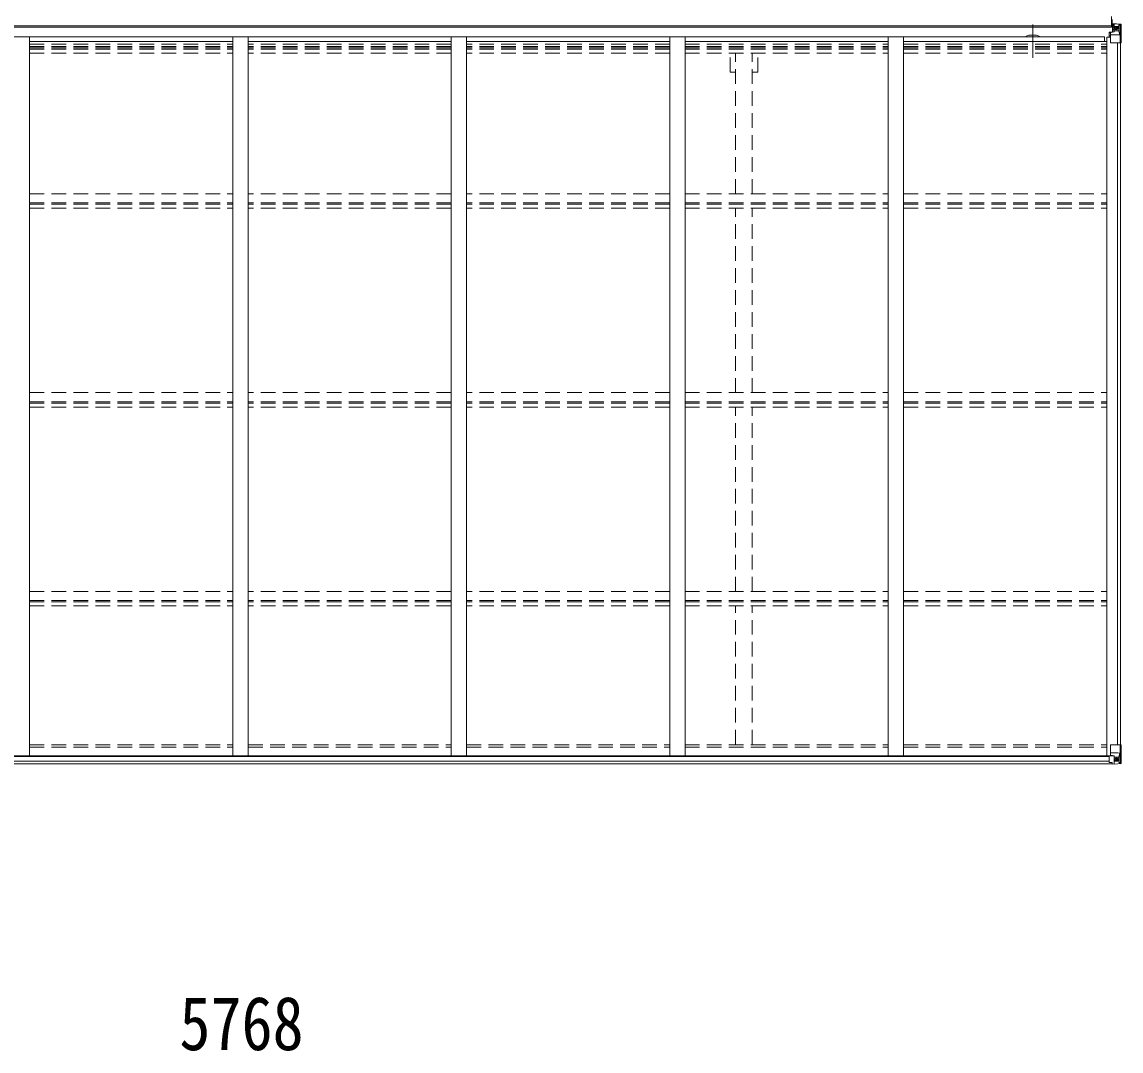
# Model space of a CAD drawing. Units: millimetres at full size, sheet at 1:40; details may follow other scales. Extents: x -11243 to 11243, y -7760 to 7760.
# Drawn here: x 3526 to 7128, y -114 to 3257 of the extents above; entities that cross this region are included whole.
import ezdxf
from ezdxf.enums import TextEntityAlignment as Align

# ---------------------------------------------------------------- set-up
doc = ezdxf.new("R2010")
doc.units = ezdxf.units.MM
doc.header["$LTSCALE"] = 40
doc.linetypes.add('CHAIN1', pattern=[8, 5, -1, 1, -1])
doc.linetypes.add('DASHED1', pattern=[1.8, 1.2, -0.6])
for name, color, linetype, lineweight in [('0-1_本体', 5, 'CHAIN1', 9), ('0-3_ELV2', 4, 'Continuous', 9), ('0-4_TABLE1', 6, 'Continuous', 9), ('0-6_OTH_LINE', 6, 'Continuous', 9)]:
    doc.layers.add(name, color=color, linetype=linetype, lineweight=lineweight)
doc.styles.add('ＭＳ ゴシック', font='')
doc.styles.get('ＭＳ ゴシック').set_extended_font_data('MS Gothic')

msp = doc.modelspace()

# ---------------------------------------------------------------- linework, layer by layer
at = {"layer": '0-1_本体'}
msp.add_line((6838.61, 3248.88), (6838.61, 3140.12), dxfattribs=at)
at = {"layer": '0-3_ELV2'}
for p, q in [((7096.61, 3244.42), (1387.61, 3244.42)), ((7096.61, 3239.68), (7096.61, 3274.68)), ((7096.61, 3247.03), (7104.61, 3247.03)), ((7099.11, 3249.18), (7104.61, 3249.18)), ((7096.61, 3239.68), (1387.61, 3239.68)), ((1410.61, 3208.89), (7073.61, 3208.89)), ((3551.11, 3208.88), (3551.11, 852.75)), ((4217.11, 3208.88), (4217.11, 852.75)), ((4267.11, 3208.88), (4267.11, 852.75)), ((4933.11, 3208.88), (4933.11, 852.75)), ((4983.11, 3208.88), (4983.11, 852.75)), ((5649.11, 3208.88), (5649.11, 852.75)), ((5699.11, 3208.88), (5699.11, 852.75)), ((6365.11, 3208.89), (6365.11, 852.75)), ((6415.11, 3208.89), (6415.11, 852.75)), ((6826.11, 3213.56), (6851.11, 3213.56)), ((7073.61, 3193.38), (7073.61, 3208.89)), ((7081.11, 3207.06), (7094.11, 3207.06)), ((7081.11, 3207.06), (7081.11, 852.75)), ((3551.11, 3193.38), (4217.11, 3193.38)), ((4933.11, 3193.38), (4267.11, 3193.38)), ((5649.11, 3193.38), (4983.11, 3193.38)), ((5699.11, 3193.38), (6365.11, 3193.38)), ((6415.11, 3193.38), (7081.11, 3193.38)), ((7116.41, 3188.41), (7116.41, 888.77)), ((7126.11, 3188.41), (7126.11, 888.77)), ((1382.84, 852.75), (7101.37, 852.75)), ((1394.61, 850.48), (7089.61, 850.48)), ((1394.61, 834.87), (7089.61, 834.87)), ((1384.61, 826.97), (7099.61, 826.97))]:
    msp.add_line(p, q, dxfattribs=at)
at = {"layer": '0-3_ELV2', "linetype": 'DASHED1'}
for p, q in [((3551.11, 3184.98), (4217.11, 3184.98)), ((3551.11, 3176.79), (4217.11, 3176.79)), ((3551.11, 3172.86), (4217.11, 3172.86)), ((4933.11, 3184.98), (4267.11, 3184.98)), ((4933.11, 3176.79), (4267.11, 3176.79)), ((4933.11, 3172.86), (4267.11, 3172.86)), ((5649.11, 3184.98), (4983.11, 3184.98)), ((5649.11, 3176.79), (4983.11, 3176.79)), ((5649.11, 3172.86), (4983.11, 3172.86)), ((5699.11, 3184.98), (6365.11, 3184.98)), ((5699.11, 3176.79), (6365.11, 3176.79)), ((5699.11, 3172.86), (6365.11, 3172.86)), ((6415.11, 3184.98), (7081.11, 3184.98)), ((6415.11, 3176.79), (7081.11, 3176.79)), ((6415.11, 3172.86), (7081.11, 3172.86)), ((3551.11, 3167.78), (4217.11, 3167.78)), ((3551.11, 3154.77), (4217.11, 3154.77)), ((4933.11, 3167.78), (4267.11, 3167.78)), ((4933.11, 3154.77), (4267.11, 3154.77)), ((5649.11, 3167.78), (4983.11, 3167.78)), ((5649.11, 3154.77), (4983.11, 3154.77)), ((5699.11, 3167.78), (6365.11, 3167.78)), ((5699.11, 3154.77), (6365.11, 3154.77)), ((5846.91, 3093.18), (5846.91, 3153.58)), ((5864.61, 2694.32), (5864.61, 3153.58)), ((5919.61, 2694.32), (5919.61, 3153.58)), ((5937.31, 3093.18), (5937.31, 3153.58)), ((6415.11, 3167.78), (7081.11, 3167.78)), ((6415.11, 3154.77), (7081.11, 3154.77)), ((5846.91, 3093.18), (5864.61, 3093.18)), ((5919.61, 3093.18), (5937.31, 3093.18)), ((3551.11, 2694.45), (4217.07, 2694.45)), ((4933.11, 2694.45), (4267.11, 2694.45)), ((5649.08, 2694.45), (4983.11, 2694.45)), ((5699.11, 2694.45), (6365.11, 2694.45)), ((6415.11, 2694.45), (7081.07, 2694.45)), ((3551.11, 2664.71), (4217.07, 2664.71)), ((3551.11, 2660.17), (4217.07, 2660.17)), ((3551.11, 2647.15), (4217.07, 2647.15)), ((4933.11, 2664.71), (4267.11, 2664.71)), ((4933.11, 2660.17), (4267.11, 2660.17)), ((4933.11, 2647.15), (4267.11, 2647.15)), ((5649.08, 2664.71), (4983.11, 2664.71)), ((5649.08, 2660.17), (4983.11, 2660.17)), ((5649.08, 2647.15), (4983.11, 2647.15)), ((5699.11, 2664.71), (6365.11, 2664.71)), ((5699.11, 2660.17), (6365.11, 2660.17)), ((5699.11, 2647.15), (6365.11, 2647.15)), ((5864.61, 2042.66), (5864.61, 2645.96)), ((5919.61, 2042.66), (5919.61, 2645.96)), ((6415.11, 2664.71), (7081.07, 2664.71)), ((6415.11, 2660.17), (7081.07, 2660.17)), ((6415.11, 2647.15), (7081.07, 2647.15)), ((3551.11, 2042.79), (4217.07, 2042.79)), ((4933.11, 2042.79), (4267.11, 2042.79)), ((5649.08, 2042.79), (4983.11, 2042.79)), ((5699.11, 2042.79), (6365.11, 2042.79)), ((6415.11, 2042.79), (7081.07, 2042.79)), ((3551.11, 2013.05), (4217.07, 2013.05)), ((3551.11, 2008.5), (4217.07, 2008.5)), ((3551.11, 1995.49), (4217.07, 1995.49)), ((4933.11, 2013.05), (4267.11, 2013.05)), ((4933.11, 2008.5), (4267.11, 2008.5)), ((4933.11, 1995.49), (4267.11, 1995.49)), ((5649.08, 2013.05), (4983.11, 2013.05)), ((5649.08, 2008.5), (4983.11, 2008.5)), ((5649.08, 1995.49), (4983.11, 1995.49)), ((5699.11, 2013.05), (6365.11, 2013.05)), ((5699.11, 2008.5), (6365.11, 2008.5)), ((5699.11, 1995.49), (6365.11, 1995.49)), ((5864.61, 1391), (5864.61, 1994.3)), ((5919.61, 1391), (5919.61, 1994.3)), ((6415.11, 2013.05), (7081.07, 2013.05)), ((6415.11, 2008.5), (7081.07, 2008.5)), ((6415.11, 1995.49), (7081.07, 1995.49)), ((3551.11, 1391.13), (4217.07, 1391.13)), ((4933.11, 1391.13), (4267.11, 1391.13)), ((5649.08, 1391.13), (4983.11, 1391.13)), ((5699.11, 1391.13), (6365.11, 1391.13)), ((6415.11, 1391.13), (7081.07, 1391.13)), ((3551.11, 1361.39), (4217.07, 1361.39)), ((3551.11, 1356.84), (4217.07, 1356.84)), ((3551.11, 1343.83), (4217.07, 1343.83)), ((4933.11, 1361.39), (4267.11, 1361.39)), ((4933.11, 1356.84), (4267.11, 1356.84)), ((4933.11, 1343.83), (4267.11, 1343.83)), ((5649.08, 1361.39), (4983.11, 1361.39)), ((5649.08, 1356.84), (4983.11, 1356.84)), ((5649.08, 1343.83), (4983.11, 1343.83)), ((5699.11, 1361.39), (6365.11, 1361.39)), ((5699.11, 1356.84), (6365.11, 1356.84)), ((5699.11, 1343.83), (6365.11, 1343.83)), ((5864.61, 889.72), (5864.61, 1342.64)), ((5919.61, 889.72), (5919.61, 1342.64)), ((6415.11, 1361.39), (7081.07, 1361.39)), ((6415.11, 1356.84), (7081.07, 1356.84)), ((6415.11, 1343.83), (7081.07, 1343.83)), ((3551.11, 888.92), (4217.11, 888.92)), ((3551.11, 880.57), (4217.11, 880.57)), ((4267.11, 888.92), (4933.11, 888.92)), ((4267.11, 880.57), (4933.11, 880.57)), ((4983.11, 888.92), (5649.11, 888.92)), ((4983.11, 880.57), (5649.11, 880.57)), ((5699.11, 888.92), (6365.11, 888.92)), ((5699.11, 880.57), (6365.11, 880.57)), ((6415.11, 888.92), (7081.11, 888.92)), ((6415.11, 880.57), (7081.11, 880.57))]:
    msp.add_line(p, q, dxfattribs=at)
at = {"layer": '0-3_ELV2'}
for centre, start, end in [((6826.11, 3201.06), 90, 141.18803), ((6851.11, 3201.06), 38.81197, 90)]:
    msp.add_arc(centre, 12.5, start, end, dxfattribs=at)
at = {"layer": '0-4_TABLE1'}
for p, q in [((7096.61, 3248.68), (7096.61, 3265.68)), ((7099.11, 3249.93), (7096.61, 3249.93)), ((7099.11, 3249.71), (7096.61, 3249.71)), ((7099.11, 3248.68), (7096.61, 3248.68)), ((7096.61, 3246.37), (7104.11, 3246.37)), ((7096.61, 3246.34), (7104.11, 3246.34)), ((7096.61, 3245.34), (7104.61, 3245.34)), ((7104.11, 3244.41), (7096.61, 3244.48)), ((7096.61, 3244.31), (7104.11, 3244.25)), ((7097.61, 3248.68), (7097.61, 3265.68)), ((7099.11, 3248.68), (7099.11, 3265.68)), ((7099.61, 3249.18), (7099.61, 3251.81)), ((7099.61, 3251.81), (7127.17, 3250.12)), ((7106.11, 3250.52), (7099.61, 3250.92)), ((7099.61, 3250), (7104.61, 3249.91)), ((7100.61, 3224.31), (7100.61, 3244.28)), ((7104.5, 3244.04), (7100.61, 3244.04)), ((7104.11, 3246.37), (7104.11, 3244.41)), ((7104.11, 3244.25), (7104.11, 3244.41)), ((7104.61, 3245.7), (7106.11, 3245.7)), ((7104.61, 3242.17), (7118.11, 3242.17)), ((7106.11, 3225.31), (7106.11, 3251.41)), ((7106.11, 3251.29), (7118.11, 3250.51)), ((7120.44, 3242.11), (7118.11, 3242.17)), ((7118.2, 3250.51), (7126.12, 3250.03)), ((7120.44, 3228.64), (7120.44, 3242.11)), ((7121.29, 3245.62), (7124.03, 3249.29)), ((7125.26, 3249.06), (7125.26, 3248.99)), ((7125.26, 3188.41), (7125.26, 3248.99)), ((7127.17, 3250.08), (7127.17, 3250.11)), ((7128.11, 3249.12), (7128.11, 3188.41)), ((7094.66, 3223.32), (7089.61, 3223.28)), ((7089.61, 3207.06), (7089.61, 3223.28)), ((7089.61, 3221.56), (7094.11, 3221.53)), ((7089.61, 3211.41), (7094.11, 3211.41)), ((7090.61, 3223.29), (7090.61, 3221.55)), ((7094.11, 3189.41), (7094.11, 3222.51)), ((7118.11, 3215.08), (7094.11, 3215.08)), ((7105.28, 3225.05), (7094.93, 3223.4)), ((7094.93, 3222.77), (7105.28, 3224.42)), ((7094.93, 3223.4), (7094.93, 3222.77)), ((7100.61, 3240.41), (7104.61, 3240.41)), ((7100.61, 3232.21), (7104.61, 3232.21)), ((7104.61, 3228.61), (7118.11, 3228.61)), ((7105.28, 3224.42), (7105.28, 3225.05)), ((7112.63, 3234.97), (7112.63, 3234.01)), ((7118.11, 3228.61), (7120.44, 3228.64)), ((7118.11, 3228.61), (7118.11, 3228.61)), ((7124.72, 3215.29), (7118.11, 3215.08)), ((7124.72, 3215.29), (7120.58, 3227.38)), ((7128.11, 3188.41), (7095.11, 3188.41)), ((7094.11, 887.77), (7094.11, 854.67)), ((7128.11, 888.77), (7095.11, 888.77)), ((7125.26, 888.77), (7125.26, 828.18)), ((7128.11, 828.06), (7128.11, 888.77)), ((7089.61, 851.61), (7089.61, 831.46)), ((7099.61, 852.55), (7090.61, 852.52)), ((7090.61, 830.74), (7099.61, 830.69)), ((7118.11, 862.1), (7094.11, 862.1)), ((7094.93, 854.41), (7105.28, 852.76)), ((7094.93, 853.78), (7094.93, 854.41)), ((7102.58, 852.55), (7094.93, 853.78)), ((7106.11, 852.55), (7099.61, 852.55)), ((7099.61, 825.37), (7099.61, 831.31)), ((7105.28, 852.76), (7105.28, 852.55)), ((7106.11, 852.55), (7106.11, 825.77)), ((7106.11, 848.57), (7118.11, 848.57)), ((7118.11, 835.01), (7106.11, 835.01)), ((7113.59, 842.21), (7113.59, 843.17)), ((7124.72, 861.89), (7118.11, 862.1)), ((7118.11, 848.57), (7118.11, 848.57)), ((7118.11, 848.57), (7120.44, 848.54)), ((7120.44, 835.07), (7118.11, 835.01)), ((7120.44, 848.54), (7120.44, 835.07)), ((7124.72, 861.89), (7120.58, 849.8)), ((7121.29, 831.56), (7124.03, 827.89)), ((7106.11, 825.88), (7118.11, 826.67)), ((7118.2, 826.67), (7126.12, 827.14)), ((7125.26, 828.11), (7125.26, 828.18)), ((7127.17, 827.1), (7127.17, 827.06))]:
    msp.add_line(p, q, dxfattribs=at)
for points in [[(7099.61, 3250.41), (7104.61, 3250.41), (7104.61, 3224.95)], [(7111.67, 3236.89), (7110.71, 3236.89), (7110.71, 3235.93), (7111.67, 3235.93)], [(7113.59, 3237.85), (7113.59, 3238.81), (7112.63, 3238.81), (7112.63, 3237.85)], [(7112.63, 3234.01), (7113.59, 3234.01), (7113.59, 3234.97)], [(7114.55, 3235.93), (7115.51, 3235.93), (7115.51, 3236.89), (7114.55, 3236.89)], [(7089.61, 831.46), (7089.62, 831.35), (7099.61, 831.31)], [(7111.67, 841.25), (7110.71, 841.25), (7110.71, 840.29), (7111.67, 840.29)], [(7113.59, 843.17), (7112.63, 843.17), (7112.63, 842.21)], [(7112.63, 839.33), (7112.63, 838.37), (7113.59, 838.37), (7113.59, 839.33)], [(7114.55, 840.29), (7115.51, 840.29), (7115.51, 841.25), (7114.55, 841.25)], [(7127.17, 827.06), (7118.11, 826.5), (7099.61, 825.37)]]:
    msp.add_lwpolyline(points, dxfattribs=at)
for centre in [(7113.11, 3236.41), (7113.11, 840.77)]:
    msp.add_circle(centre, 5.3, dxfattribs=at)
for centre, radius, start, end in [((7104.11, 3246.87), 0.5, 270.00309, 0.00198), ((7104.11, 3246.84), 0.5, 269.99891, 359.99891), ((7104.11, 3243.91), 0.5, 359.95536, 89.47105), ((7104.09, 3243.74), 0.513, 358.95293, 88.11972), ((7123.98, 3249.12), 1.28, 357.54105, 48.82169), ((7125.95, 3262.73), 12.7, 264.89689, 270.75534), ((7127.11, 3249.12), 0.999, 0.04917, 86.5576), ((7127.11, 3249.12), 1, 359.99921, 86.49983), ((7127.11, 3249.08), 0.999, 0.04917, 86.5576), ((7095.04, 3222.47), 0.937, 96.73234, 177.67791), ((7095.04, 3221.84), 0.937, 96.73234, 177.67791), ((7105.17, 3225.98), 0.937, 276.73234, 357.67791), ((7105.17, 3225.35), 0.937, 276.73234, 357.67791), ((7111.67, 3237.85), 0.96, 270, 0), ((7111.67, 3234.97), 0.96, 0, 90), ((7114.55, 3237.85), 0.96, 180, 270), ((7114.55, 3234.97), 0.96, 90, 180), ((7095.11, 3189.41), 1, 180, 270), ((7095.11, 887.77), 1, 90, 180), ((7095.04, 855.34), 0.937, 182.32209, 263.26766), ((7095.04, 854.71), 0.937, 182.32209, 263.26766), ((7105.17, 851.83), 0.937, 50.93398, 83.26766), ((7111.67, 842.21), 0.96, 270, 0), ((7111.67, 839.33), 0.96, 0, 90), ((7114.55, 842.21), 0.96, 180, 270), ((7114.55, 839.33), 0.96, 90, 180), ((7123.98, 828.06), 1.28, 311.17831, 2.45895), ((7125.95, 814.45), 12.7, 89.24466, 95.10311), ((7127.11, 828.1), 0.999, 273.4424, 359.95083), ((7127.11, 828.06), 0.999, 273.4424, 359.95083), ((7127.11, 828.05), 1, 273.50017, 0.00079)]:
    msp.add_arc(centre, radius, start, end, dxfattribs=at)
for centre, major_axis, ratio, start_param, end_param in [((7199.86, 3242.17), (-81.75, 0), 0.061163, 6.2824128, 6.2831853), ((7123.31, 3242.03), (-0.03, 5), 0.573921, 0.7672717, 1.551125), ((7124.98, 3247.1), (0.02, 3), 0.466854, 0.125683, 0.7596956), ((7125.17, 3250.2), (-2, 0.12), 0.060933, 2.0712557, 3.1453404), ((6926.17, 3262.43), (-201, 12.36), 0.060933, 3.1453404, 3.145839), ((7121.84, 3228.66), (0, 3), 0.468246, 1.5772882, 2.0127935), ((7124, 3217.64), (-0.85, 2.32), 0.403757, 3.0087805, 3.9744392), ((7090.61, 851.62), (-1, -0.021), 0.906239, 0.0187047, 1.589501), ((7090.61, 831.45), (-1, 0.012), 0.707053, 4.7036637, 6.124411), ((7199.86, 835.01), (-81.75, 0), 0.061163, 6.2824128, 6.2831853), ((7121.84, 848.52), (0, -3), 0.468246, 1.5772882, 2.0127935), ((7124, 859.54), (-0.85, -2.32), 0.403757, 3.0087805, 3.9744392), ((7123.31, 835.15), (-0.03, -5), 0.573921, 0.7672717, 1.551125), ((7124.98, 830.08), (0.02, -3), 0.466854, 0.125683, 0.7596956), ((7125.17, 826.98), (-2, -0.12), 0.060933, 2.0712557, 3.1453404), ((6926.17, 814.75), (-201, -12.36), 0.060933, 3.1453404, 3.145839)]:
    msp.add_ellipse(centre, major_axis=major_axis, ratio=ratio, start_param=start_param, end_param=end_param, dxfattribs=at)

# ---------------------------------------------------------------- texts
at = {"layer": '0-6_OTH_LINE', "color": 7, "style": 'ＭＳ ゴシック', "width": 0.85}
msp.add_text('5768', height=176, dxfattribs=at).set_placement((4042.11, -164.38), align=Align.BOTTOM_LEFT)

doc.saveas('drawing.dxf')
